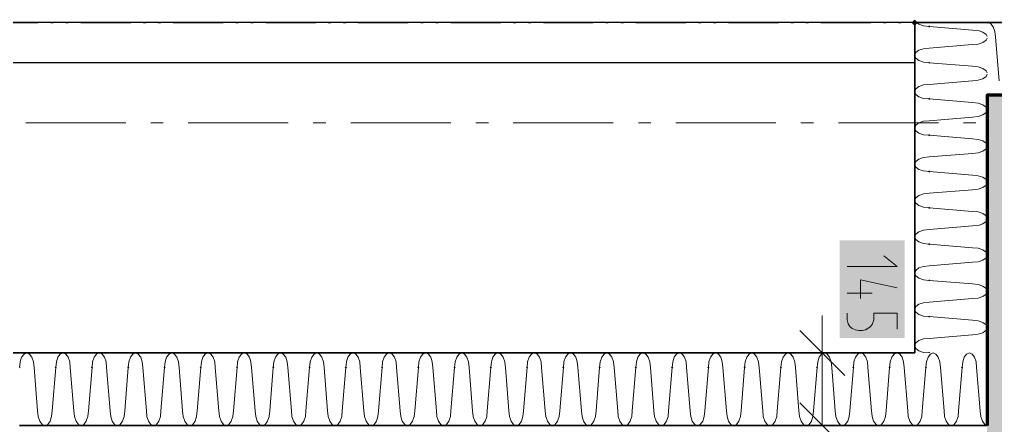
# Model space of a CAD drawing. Header units: millimetres. Extents: x 0 to 594, y 0 to 420.
# Drawn here: x 382.82 to 398.18, y 296.43 to 302.81 of the extents above; entities that cross this region are included whole.
import ezdxf

# ---------------------------------------------------------------- set-up
doc = ezdxf.new("R2010")
doc.units = ezdxf.units.MM
doc.header["$LTSCALE"] = 8
for name, color, linetype in [('PDF_CTU', 7, 'Continuous'), ('PDF_Dokresleni nad rovinou rezu', 7, 'Continuous'), ('PDF_Koty delkove', 7, 'Continuous'), ('PDF_Osy hlavni', 7, 'Continuous'), ('PDF_Steny obvodove nosne', 7, 'Continuous'), ('PDF_Steny sendvic', 7, 'Continuous'), ('PDF_Zatepleni', 7, 'Continuous')]:
    doc.layers.add(name, color=color, linetype=linetype)

msp = doc.modelspace()

# ---------------------------------------------------------------- linework, layer by layer
at = {"layer": 'PDF_CTU', "lineweight": 25}
for points in [[(396.91, 302.764), (99.429, 302.764)], [(396.91, 302.134), (99.429, 302.134)]]:
    msp.add_lwpolyline(points, dxfattribs=at)
at = {"layer": 'PDF_Dokresleni nad rovinou rezu', "lineweight": 25}
for points in [[(382.323, 302.764), (383.11, 302.764)], [(383.307, 302.764), (383.346, 302.764)], [(383.543, 302.764), (383.583, 302.764)], [(383.779, 302.764), (384.567, 302.764)], [(384.764, 302.764), (384.803, 302.764)], [(385, 302.764), (385.039, 302.764)], [(385.236, 302.764), (386.023, 302.764)], [(386.22, 302.764), (386.26, 302.764)], [(386.457, 302.764), (386.496, 302.764)], [(386.693, 302.764), (387.48, 302.764)], [(387.677, 302.764), (387.716, 302.764)], [(387.913, 302.764), (387.953, 302.764)], [(388.149, 302.764), (388.937, 302.764)], [(389.134, 302.764), (389.173, 302.764)], [(389.37, 302.764), (389.409, 302.764)], [(389.606, 302.764), (390.394, 302.764)], [(390.59, 302.764), (390.63, 302.764)], [(390.827, 302.764), (390.866, 302.764)], [(391.063, 302.764), (391.85, 302.764)], [(392.047, 302.764), (392.086, 302.764)], [(392.283, 302.764), (392.323, 302.764)], [(392.52, 302.764), (393.307, 302.764)], [(393.504, 302.764), (393.543, 302.764)], [(393.74, 302.764), (393.779, 302.764)], [(393.976, 302.764), (394.764, 302.764)], [(394.96, 302.764), (395, 302.764)], [(395.197, 302.764), (395.236, 302.764)], [(395.433, 302.764), (396.22, 302.764)], [(396.417, 302.764), (396.457, 302.764)], [(396.653, 302.764), (396.693, 302.764)], [(396.89, 302.764), (396.91, 302.764)]]:
    msp.add_lwpolyline(points, dxfattribs=at)
at = {"layer": 'PDF_Dokresleni nad rovinou rezu', "lineweight": 25, "transparency": 33554559}
msp.add_solid([(396.86, 302.764), (396.91, 302.813), (396.91, 302.714), (396.959, 302.764)], dxfattribs=at)
at = {"layer": 'PDF_Koty delkove', "lineweight": 18}
for points in [[(395.848, 298.929), (396.636, 298.929), (396.426, 299.096)], [(396.059, 298.425), (396.059, 298.719), (396.636, 298.592)], [(395.848, 298.509), (396.242, 298.509)], [(395.455, 297.567), (395.455, 298.157)], [(396.636, 297.942), (396.636, 298.194), (396.269, 298.194), (396.269, 298.089), (396.242, 298.015), (396.203, 297.973), (396.137, 297.932), (396.085, 297.921), (396.033, 297.921), (395.98, 297.932), (395.928, 297.952), (395.889, 297.984), (395.862, 298.026), (395.848, 298.089), (395.848, 298.194)], [(395.1, 297.921), (395.809, 297.213)], [(394.864, 297.567), (395.455, 297.567), (396.045, 297.567)], [(395.455, 297.567), (395.455, 296.425)], [(395.1, 296.779), (395.809, 296.071)]]:
    msp.add_lwpolyline(points, dxfattribs=at)
at = {"layer": 'PDF_Koty delkove', "color": 7, "lineweight": 18, "true_color": 0xffffff, "transparency": 33554559}
msp.add_solid([(395.73, 299.341), (395.73, 297.803), (396.754, 299.341), (396.754, 297.803)], dxfattribs=at)
at = {"layer": 'PDF_Osy hlavni', "lineweight": 18}
for points in [[(382.913, 301.189), (384.488, 301.189)], [(384.882, 301.189), (385.079, 301.189)], [(385.472, 301.189), (387.047, 301.189)], [(387.441, 301.189), (387.638, 301.189)], [(388.031, 301.189), (389.606, 301.189)], [(390, 301.189), (390.197, 301.189)], [(390.59, 301.189), (392.165, 301.189)], [(392.559, 301.189), (392.756, 301.189)], [(393.149, 301.189), (394.724, 301.189)], [(395.118, 301.189), (395.315, 301.189)], [(395.708, 301.189), (397.283, 301.189)], [(397.677, 301.189), (397.874, 301.189)]]:
    msp.add_lwpolyline(points, dxfattribs=at)
at = {"layer": 'PDF_Steny obvodove nosne', "lineweight": 70}
msp.add_lwpolyline([(400.059, 301.622), (400.02, 301.622), (398.051, 301.622), (398.051, 297.567), (398.051, 296.425)], dxfattribs=at)
at = {"layer": 'PDF_Steny obvodove nosne', "color": 9, "lineweight": 9, "true_color": 0xc0c0c0, "transparency": 33554559}
msp.add_solid([(400.02, 262.134), (400.02, 301.622), (398.051, 262.134), (398.051, 301.622)], dxfattribs=at)
at = {"layer": 'PDF_Steny sendvic', "lineweight": 35}
msp.add_lwpolyline([(382.815, 297.567), (382.303, 297.567), (382.303, 293.945), (382.815, 293.945), (393.091, 293.945), (393.091, 289.339)], dxfattribs=at)
at = {"layer": 'PDF_Zatepleni', "lineweight": 35}
for points in [[(396.91, 297.567), (396.91, 302.764), (398.051, 302.764), (400.059, 302.764), (400.059, 301.622), (400.02, 301.622), (398.051, 301.622), (398.051, 297.567)], [(382.815, 296.425), (398.051, 296.425), (398.051, 297.567)], [(396.91, 297.567), (382.815, 297.567)]]:
    msp.add_lwpolyline(points, dxfattribs=at)
at = {"layer": 'PDF_Zatepleni', "lineweight": 9}
for points in [[(396.942, 302.764), (396.976, 302.738), (397.051, 302.713)], [(398.067, 302.764), (398.051, 302.757)], [(398.181, 302.535), (398.173, 302.623), (398.148, 302.697), (398.111, 302.746), (398.067, 302.764)], [(397.051, 302.713), (397.138, 302.705)], [(397.823, 302.648), (397.138, 302.705)], [(397.823, 302.648), (397.823, 302.648)], [(398.051, 302.545), (398.035, 302.577), (397.985, 302.615), (397.911, 302.639), (397.823, 302.648)], [(397.138, 302.362), (397.823, 302.419), (397.911, 302.427), (397.985, 302.452), (398.035, 302.489), (398.051, 302.521)], [(398.181, 302.535), (398.238, 301.85)], [(397.138, 302.362), (397.051, 302.353), (396.976, 302.329), (396.927, 302.292), (396.91, 302.248)], [(396.91, 302.248), (396.927, 302.204), (396.976, 302.167), (397.051, 302.142), (397.138, 302.134)], [(397.823, 302.077), (397.138, 302.134)], [(397.823, 302.077), (397.823, 302.077)], [(398.051, 301.975), (398.035, 302.006), (397.985, 302.044), (397.911, 302.069), (397.823, 302.077)], [(397.138, 301.791), (397.823, 301.848), (397.911, 301.857), (397.985, 301.881), (398.035, 301.919), (398.051, 301.951)], [(397.138, 301.791), (397.051, 301.783), (396.976, 301.758), (396.927, 301.721), (396.91, 301.677)], [(396.91, 301.677), (396.927, 301.633), (396.976, 301.596), (397.051, 301.572), (397.138, 301.563)], [(397.823, 301.506), (397.138, 301.563)], [(397.823, 301.506), (397.823, 301.506)], [(398.051, 301.404), (398.035, 301.436), (397.985, 301.473), (397.911, 301.498), (397.823, 301.506)], [(397.138, 301.22), (397.823, 301.277), (397.911, 301.286), (397.985, 301.311), (398.035, 301.348), (398.051, 301.38)], [(397.138, 301.22), (397.051, 301.212), (396.976, 301.187), (396.927, 301.15), (396.91, 301.106)], [(396.91, 301.106), (396.927, 301.063), (396.976, 301.026), (397.051, 301.001), (397.138, 300.992)], [(397.823, 300.936), (397.138, 300.992)], [(397.823, 300.936), (397.823, 300.936)], [(398.051, 300.833), (398.035, 300.865), (397.985, 300.902), (397.911, 300.927), (397.823, 300.936)], [(397.138, 300.65), (397.823, 300.706), (397.911, 300.715), (397.985, 300.74), (398.035, 300.777), (398.051, 300.809)], [(397.138, 300.65), (397.051, 300.641), (396.976, 300.616), (396.927, 300.579), (396.91, 300.535)], [(396.91, 300.535), (396.927, 300.492), (396.976, 300.455), (397.051, 300.43), (397.138, 300.421)], [(397.823, 300.365), (397.138, 300.421)], [(397.823, 300.365), (397.823, 300.365)], [(398.051, 300.262), (398.035, 300.294), (397.985, 300.331), (397.911, 300.356), (397.823, 300.365)], [(397.138, 300.079), (397.823, 300.135), (397.911, 300.144), (397.985, 300.169), (398.035, 300.206), (398.051, 300.238)], [(397.138, 300.079), (397.051, 300.07), (396.976, 300.045), (396.927, 300.008), (396.91, 299.964)], [(396.91, 299.964), (396.927, 299.921), (396.976, 299.884), (397.051, 299.859), (397.138, 299.85)], [(397.823, 299.794), (397.138, 299.85)], [(397.138, 299.508), (397.823, 299.564), (397.911, 299.573), (397.985, 299.598), (398.035, 299.635), (398.051, 299.667)], [(397.823, 299.794), (397.823, 299.794)], [(397.823, 299.794), (397.823, 299.794)], [(398.051, 299.691), (398.035, 299.723), (397.985, 299.76), (397.911, 299.785), (397.823, 299.794)], [(397.138, 299.508), (397.051, 299.499), (396.976, 299.474), (396.927, 299.437), (396.91, 299.394)], [(396.91, 299.394), (396.927, 299.35), (396.976, 299.313), (397.051, 299.288), (397.138, 299.279)], [(397.823, 299.223), (397.138, 299.279)], [(397.823, 299.223), (397.823, 299.223)], [(398.051, 299.12), (398.035, 299.152), (397.985, 299.189), (397.911, 299.214), (397.823, 299.223)], [(397.138, 298.937), (397.823, 298.993), (397.911, 299.002), (397.985, 299.027), (398.035, 299.064), (398.051, 299.096)], [(397.138, 298.937), (397.051, 298.928), (396.976, 298.904), (396.927, 298.866), (396.91, 298.823)], [(396.91, 298.823), (396.927, 298.779), (396.976, 298.742), (397.051, 298.717), (397.138, 298.709)], [(397.823, 298.652), (397.138, 298.709)], [(397.823, 298.652), (397.823, 298.652)], [(398.051, 298.549), (398.035, 298.581), (397.985, 298.618), (397.911, 298.643), (397.823, 298.652)], [(397.823, 298.423), (397.911, 298.431), (397.985, 298.456), (398.035, 298.493), (398.051, 298.525)], [(397.138, 298.366), (397.051, 298.357), (396.976, 298.333), (396.927, 298.296), (396.91, 298.252)], [(397.138, 298.366), (397.823, 298.423)], [(396.91, 298.252), (396.927, 298.208), (396.976, 298.171), (397.051, 298.146), (397.138, 298.138)], [(397.823, 298.081), (397.138, 298.138)], [(397.823, 298.081), (397.823, 298.081)], [(398.051, 297.978), (398.035, 298.01), (397.985, 298.048), (397.911, 298.072), (397.823, 298.081)], [(397.138, 297.795), (397.823, 297.852)], [(397.823, 297.852), (397.911, 297.86), (397.985, 297.885), (398.035, 297.923), (398.051, 297.954)], [(397.138, 297.795), (397.051, 297.787), (396.976, 297.762), (396.927, 297.725), (396.91, 297.681)], [(396.91, 297.681), (396.927, 297.637), (396.976, 297.6), (397.051, 297.576), (397.138, 297.567)], [(382.929, 297.567), (382.886, 297.549), (382.849, 297.5), (382.824, 297.426), (382.815, 297.339)], [(383.044, 297.339), (383.035, 297.426), (383.01, 297.5), (382.973, 297.549), (382.929, 297.567)], [(383.5, 297.567), (383.457, 297.549), (383.42, 297.5), (383.395, 297.426), (383.386, 297.339)], [(383.614, 297.339), (383.606, 297.426), (383.581, 297.5), (383.544, 297.549), (383.5, 297.567)], [(384.071, 297.567), (384.027, 297.549), (383.99, 297.5), (383.966, 297.426), (383.957, 297.339)], [(384.185, 297.339), (384.177, 297.426), (384.152, 297.5), (384.115, 297.549), (384.071, 297.567)], [(384.642, 297.567), (384.598, 297.549), (384.561, 297.5), (384.537, 297.426), (384.528, 297.339)], [(384.756, 297.339), (384.747, 297.426), (384.723, 297.5), (384.686, 297.549), (384.642, 297.567)], [(385.213, 297.567), (385.169, 297.549), (385.132, 297.5), (385.107, 297.426), (385.099, 297.339)], [(385.327, 297.339), (385.318, 297.426), (385.294, 297.5), (385.257, 297.549), (385.213, 297.567)], [(385.784, 297.567), (385.74, 297.549), (385.703, 297.5), (385.678, 297.426), (385.67, 297.339)], [(385.898, 297.339), (385.889, 297.426), (385.864, 297.5), (385.827, 297.549), (385.784, 297.567)], [(386.355, 297.567), (386.311, 297.549), (386.274, 297.5), (386.249, 297.426), (386.24, 297.339)], [(386.469, 297.339), (386.46, 297.426), (386.435, 297.5), (386.398, 297.549), (386.355, 297.567)], [(386.925, 297.567), (386.882, 297.549), (386.845, 297.5), (386.82, 297.426), (386.811, 297.339)], [(387.04, 297.339), (387.031, 297.426), (387.006, 297.5), (386.969, 297.549), (386.925, 297.567)], [(387.496, 297.567), (387.453, 297.549), (387.416, 297.5), (387.391, 297.426), (387.382, 297.339)], [(387.611, 297.339), (387.602, 297.426), (387.577, 297.5), (387.54, 297.549), (387.496, 297.567)], [(388.067, 297.567), (388.024, 297.549), (387.986, 297.5)], [(388.181, 297.339), (388.173, 297.426), (388.148, 297.5), (388.111, 297.549), (388.067, 297.567)], [(388.638, 297.567), (388.594, 297.549), (388.557, 297.5), (388.533, 297.426), (388.524, 297.339)], [(388.752, 297.339), (388.744, 297.426), (388.719, 297.5), (388.682, 297.549), (388.638, 297.567)], [(389.209, 297.567), (389.165, 297.549), (389.128, 297.5), (389.103, 297.426), (389.095, 297.339)], [(389.323, 297.339), (389.314, 297.426), (389.29, 297.5), (389.253, 297.549), (389.209, 297.567)], [(389.78, 297.567), (389.736, 297.549), (389.699, 297.5), (389.674, 297.426), (389.666, 297.339)], [(389.861, 297.5), (389.823, 297.549), (389.78, 297.567)], [(390.351, 297.567), (390.307, 297.549), (390.27, 297.5), (390.245, 297.426), (390.236, 297.339)], [(390.465, 297.339), (390.456, 297.426), (390.431, 297.5), (390.394, 297.549), (390.351, 297.567)], [(390.922, 297.567), (390.878, 297.549), (390.841, 297.5), (390.816, 297.426), (390.807, 297.339)], [(391.036, 297.339), (391.027, 297.426), (391.002, 297.5), (390.965, 297.549), (390.922, 297.567)], [(391.492, 297.567), (391.449, 297.549), (391.412, 297.5), (391.387, 297.426), (391.378, 297.339)], [(391.607, 297.339), (391.598, 297.426), (391.573, 297.5), (391.536, 297.549), (391.492, 297.567)], [(392.177, 297.339), (392.169, 297.426), (392.144, 297.5), (392.107, 297.549), (392.063, 297.567), (392.02, 297.549), (391.983, 297.5), (391.958, 297.426), (391.949, 297.339)], [(392.634, 297.567), (392.59, 297.549), (392.553, 297.5), (392.529, 297.426), (392.52, 297.339)], [(392.748, 297.339), (392.74, 297.426), (392.715, 297.5), (392.678, 297.549), (392.634, 297.567)], [(393.205, 297.567), (393.161, 297.549), (393.124, 297.5), (393.1, 297.426), (393.091, 297.339)], [(393.319, 297.339), (393.31, 297.426), (393.286, 297.5), (393.249, 297.549), (393.205, 297.567)], [(393.776, 297.567), (393.732, 297.549), (393.695, 297.5), (393.67, 297.426), (393.662, 297.339)], [(393.89, 297.339), (393.881, 297.426), (393.857, 297.5), (393.82, 297.549), (393.776, 297.567)], [(394.347, 297.567), (394.303, 297.549), (394.266, 297.5), (394.241, 297.426), (394.233, 297.339)], [(394.461, 297.339), (394.452, 297.426), (394.427, 297.5), (394.39, 297.549), (394.347, 297.567)], [(394.918, 297.567), (394.874, 297.549), (394.837, 297.5), (394.812, 297.426), (394.803, 297.339)], [(395.032, 297.339), (395.023, 297.426), (394.998, 297.5), (394.961, 297.549), (394.918, 297.567), (394.918, 297.567)], [(395.488, 297.567), (395.445, 297.549), (395.408, 297.5), (395.383, 297.426), (395.374, 297.339)], [(395.569, 297.5), (395.532, 297.549), (395.488, 297.567)], [(396.059, 297.567), (396.016, 297.549), (395.979, 297.5), (395.954, 297.426), (395.945, 297.339)], [(396.174, 297.339), (396.165, 297.426), (396.14, 297.5), (396.103, 297.549), (396.059, 297.567)], [(396.63, 297.567), (396.587, 297.549), (396.549, 297.5), (396.525, 297.426), (396.516, 297.339)], [(396.744, 297.339), (396.736, 297.426), (396.711, 297.5), (396.674, 297.549), (396.63, 297.567)], [(397.201, 297.567), (397.157, 297.549), (397.12, 297.5), (397.096, 297.426), (397.087, 297.339)], [(397.315, 297.339), (397.307, 297.426), (397.282, 297.5), (397.245, 297.549), (397.201, 297.567)], [(397.772, 297.567), (397.728, 297.549), (397.691, 297.5), (397.666, 297.426), (397.658, 297.339)], [(397.886, 297.339), (397.877, 297.426), (397.853, 297.5), (397.816, 297.549), (397.772, 297.567)], [(387.986, 297.5), (387.962, 297.426), (387.953, 297.339)], [(389.894, 297.339), (389.885, 297.426), (389.861, 297.5)], [(395.603, 297.339), (395.594, 297.426), (395.569, 297.5)], [(383.044, 297.339), (383.1, 296.653)], [(383.33, 296.653), (383.386, 297.339)], [(383.614, 297.339), (383.671, 296.653)], [(383.9, 296.653), (383.957, 297.339)], [(384.185, 297.339), (384.242, 296.653)], [(384.471, 296.653), (384.528, 297.339)], [(384.756, 297.339), (384.813, 296.653)], [(385.042, 296.653), (385.099, 297.339)], [(385.327, 297.339), (385.384, 296.653)], [(385.613, 296.653), (385.67, 297.339)], [(385.898, 297.339), (385.954, 296.653)], [(386.184, 296.653), (386.24, 297.339)], [(386.469, 297.339), (386.525, 296.653)], [(386.755, 296.653), (386.811, 297.339)], [(387.04, 297.339), (387.096, 296.653)], [(387.326, 296.653), (387.382, 297.339)], [(387.611, 297.339), (387.667, 296.653)], [(387.897, 296.653), (387.953, 297.339)], [(388.181, 297.339), (388.238, 296.653)], [(388.467, 296.653), (388.524, 297.339)], [(388.752, 297.339), (388.809, 296.653)], [(389.038, 296.653), (389.095, 297.339)], [(389.323, 297.339), (389.38, 296.653)], [(389.609, 296.653), (389.666, 297.339)], [(389.894, 297.339), (389.95, 296.653)], [(390.18, 296.653), (390.236, 297.339)], [(390.465, 297.339), (390.521, 296.653)], [(390.751, 296.653), (390.807, 297.339)], [(391.036, 297.339), (391.092, 296.653)], [(391.322, 296.653), (391.378, 297.339)], [(391.607, 297.339), (391.663, 296.653)], [(391.893, 296.653), (391.949, 297.339)], [(392.177, 297.339), (392.234, 296.653)], [(392.463, 296.653), (392.52, 297.339)], [(392.748, 297.339), (392.805, 296.653)], [(393.034, 296.653), (393.091, 297.339)], [(393.319, 297.339), (393.376, 296.653)], [(393.605, 296.653), (393.662, 297.339)], [(393.89, 297.339), (393.947, 296.653)], [(394.176, 296.653), (394.233, 297.339)], [(394.461, 297.339), (394.517, 296.653)], [(394.747, 296.653), (394.803, 297.339)], [(395.032, 297.339), (395.088, 296.653)], [(395.318, 296.653), (395.374, 297.339)], [(395.603, 297.339), (395.659, 296.653)], [(395.889, 296.653), (395.945, 297.339)], [(396.174, 297.339), (396.23, 296.653)], [(396.459, 296.653), (396.516, 297.339)], [(396.744, 297.339), (396.801, 296.653)], [(397.03, 296.653), (397.087, 297.339)], [(397.315, 297.339), (397.372, 296.653)], [(397.601, 296.653), (397.658, 297.339)], [(397.886, 297.339), (397.943, 296.653)], [(383.1, 296.653), (383.109, 296.566), (383.134, 296.491), (383.171, 296.441), (383.203, 296.425)], [(383.227, 296.425), (383.259, 296.441), (383.296, 296.491), (383.321, 296.566), (383.33, 296.653)], [(383.33, 296.653), (383.33, 296.653)], [(383.671, 296.653), (383.68, 296.566), (383.705, 296.491), (383.742, 296.441), (383.774, 296.425)], [(383.798, 296.425), (383.83, 296.441), (383.867, 296.491), (383.892, 296.566), (383.9, 296.653)], [(383.9, 296.653), (383.9, 296.653)], [(384.242, 296.653), (384.251, 296.566), (384.275, 296.491), (384.313, 296.441), (384.345, 296.425)], [(384.369, 296.425), (384.4, 296.441), (384.438, 296.491), (384.463, 296.566), (384.471, 296.653)], [(384.471, 296.653), (384.471, 296.653)], [(384.813, 296.653), (384.821, 296.566), (384.846, 296.491), (384.884, 296.441), (384.915, 296.425)], [(385.033, 296.566), (385.042, 296.653)], [(385.042, 296.653), (385.042, 296.653)], [(385.384, 296.653), (385.392, 296.566), (385.417, 296.491), (385.454, 296.441), (385.486, 296.425)], [(385.51, 296.425), (385.542, 296.441), (385.579, 296.491), (385.604, 296.566), (385.613, 296.653)], [(385.613, 296.653), (385.613, 296.653)], [(385.954, 296.653), (385.963, 296.566), (385.988, 296.491), (386.025, 296.441), (386.057, 296.425)], [(386.081, 296.425), (386.113, 296.441), (386.15, 296.491), (386.175, 296.566), (386.184, 296.653)], [(386.184, 296.653), (386.184, 296.653)], [(386.525, 296.653), (386.534, 296.566), (386.559, 296.491), (386.596, 296.441)], [(386.652, 296.425), (386.684, 296.441), (386.721, 296.491), (386.746, 296.566), (386.755, 296.653)], [(386.755, 296.653), (386.755, 296.653)], [(387.096, 296.653), (387.105, 296.566), (387.13, 296.491), (387.167, 296.441), (387.199, 296.425)], [(387.223, 296.425), (387.255, 296.441), (387.292, 296.491), (387.317, 296.566), (387.326, 296.653)], [(387.326, 296.653), (387.326, 296.653)], [(387.667, 296.653), (387.676, 296.566), (387.701, 296.491), (387.738, 296.441), (387.77, 296.425)], [(387.794, 296.425), (387.826, 296.441), (387.863, 296.491), (387.888, 296.566), (387.897, 296.653)], [(387.897, 296.653), (387.897, 296.653)], [(388.238, 296.653), (388.247, 296.566), (388.271, 296.491), (388.309, 296.441), (388.341, 296.425)], [(388.365, 296.425), (388.397, 296.441), (388.434, 296.491), (388.459, 296.566), (388.467, 296.653)], [(388.467, 296.653), (388.467, 296.653)], [(388.809, 296.653), (388.817, 296.566), (388.842, 296.491), (388.88, 296.441), (388.912, 296.425)], [(388.935, 296.425), (388.967, 296.441), (389.005, 296.491), (389.03, 296.566), (389.038, 296.653)], [(389.038, 296.653), (389.038, 296.653)], [(389.38, 296.653), (389.388, 296.566), (389.413, 296.491), (389.45, 296.441), (389.482, 296.425)], [(389.506, 296.425), (389.538, 296.441), (389.576, 296.491), (389.6, 296.566), (389.609, 296.653)], [(389.609, 296.653), (389.609, 296.653)], [(389.95, 296.653), (389.959, 296.566), (389.984, 296.491), (390.021, 296.441), (390.053, 296.425)], [(390.077, 296.425), (390.109, 296.441), (390.146, 296.491), (390.171, 296.566), (390.18, 296.653)], [(390.18, 296.653), (390.18, 296.653)], [(390.521, 296.653), (390.53, 296.566), (390.555, 296.491), (390.592, 296.441), (390.624, 296.425)], [(390.648, 296.425), (390.68, 296.441), (390.717, 296.491), (390.742, 296.566), (390.751, 296.653)], [(390.751, 296.653), (390.751, 296.653)], [(391.092, 296.653), (391.101, 296.566), (391.126, 296.491), (391.163, 296.441), (391.195, 296.425)], [(391.219, 296.425), (391.251, 296.441), (391.288, 296.491), (391.313, 296.566), (391.322, 296.653)], [(391.322, 296.653), (391.322, 296.653)], [(391.663, 296.653), (391.672, 296.566), (391.697, 296.491), (391.734, 296.441), (391.766, 296.425)], [(391.79, 296.425), (391.822, 296.441), (391.859, 296.491), (391.884, 296.566), (391.893, 296.653)], [(391.893, 296.653), (391.893, 296.653)], [(391.893, 296.653), (391.893, 296.653)], [(392.234, 296.653), (392.243, 296.566), (392.268, 296.491), (392.305, 296.441), (392.337, 296.425)], [(392.393, 296.441), (392.43, 296.491), (392.455, 296.566), (392.463, 296.653)], [(392.463, 296.653), (392.463, 296.653)], [(392.805, 296.653), (392.814, 296.566), (392.838, 296.491), (392.876, 296.441), (392.908, 296.425)], [(392.932, 296.425), (392.963, 296.441), (393.001, 296.491), (393.026, 296.566), (393.034, 296.653)], [(393.034, 296.653), (393.034, 296.653)], [(393.376, 296.653), (393.384, 296.566), (393.409, 296.491), (393.447, 296.441), (393.478, 296.425)], [(393.502, 296.425), (393.534, 296.441), (393.572, 296.491), (393.596, 296.566), (393.605, 296.653)], [(393.605, 296.653), (393.605, 296.653)], [(393.947, 296.653), (393.955, 296.566)], [(394.073, 296.425), (394.105, 296.441), (394.142, 296.491), (394.167, 296.566), (394.176, 296.653)], [(394.176, 296.653), (394.176, 296.653)], [(394.517, 296.653), (394.526, 296.566), (394.551, 296.491), (394.588, 296.441), (394.62, 296.425)], [(394.644, 296.425), (394.676, 296.441), (394.713, 296.491), (394.738, 296.566), (394.747, 296.653)], [(394.747, 296.653), (394.747, 296.653)], [(395.088, 296.653), (395.097, 296.566), (395.122, 296.491), (395.159, 296.441), (395.191, 296.425)], [(395.215, 296.425), (395.247, 296.441), (395.284, 296.491), (395.309, 296.566), (395.318, 296.653)], [(395.318, 296.653), (395.318, 296.653)], [(395.659, 296.653), (395.668, 296.566), (395.693, 296.491), (395.73, 296.441), (395.762, 296.425)], [(395.786, 296.425), (395.818, 296.441), (395.855, 296.491), (395.88, 296.566), (395.889, 296.653)], [(395.889, 296.653), (395.889, 296.653)], [(396.23, 296.653), (396.239, 296.566), (396.264, 296.491), (396.301, 296.441), (396.333, 296.425)], [(396.357, 296.425), (396.389, 296.441), (396.426, 296.491), (396.451, 296.566), (396.459, 296.653)], [(396.459, 296.653), (396.459, 296.653)], [(396.801, 296.653), (396.81, 296.566), (396.834, 296.491), (396.872, 296.441), (396.904, 296.425)], [(396.928, 296.425), (396.96, 296.441), (396.997, 296.491), (397.022, 296.566), (397.03, 296.653)], [(397.03, 296.653), (397.03, 296.653)], [(397.372, 296.653), (397.38, 296.566), (397.405, 296.491), (397.443, 296.441), (397.475, 296.425)], [(397.498, 296.425), (397.53, 296.441), (397.568, 296.491), (397.593, 296.566), (397.601, 296.653)], [(397.601, 296.653), (397.601, 296.653)], [(397.943, 296.653), (397.951, 296.566), (397.976, 296.491), (398.013, 296.441), (398.045, 296.425)], [(384.939, 296.425), (384.971, 296.441), (385.009, 296.491), (385.033, 296.566)], [(386.596, 296.441), (386.628, 296.425)], [(392.361, 296.425), (392.393, 296.441)], [(393.955, 296.566), (393.98, 296.491), (394.017, 296.441), (394.049, 296.425)]]:
    msp.add_lwpolyline(points, dxfattribs=at)
at = {"layer": 'PDF_Zatepleni', "lineweight": 9, "transparency": 33554559}
for points in [[(397.138, 302.722), (397.156, 302.705), (397.12, 302.705), (397.138, 302.687)], [(397.138, 302.152), (397.156, 302.134), (397.12, 302.134), (397.138, 302.116)], [(397.138, 301.581), (397.156, 301.563), (397.12, 301.563), (397.138, 301.545)], [(397.138, 301.01), (397.156, 300.992), (397.12, 300.992), (397.138, 300.974)], [(397.138, 300.439), (397.156, 300.421), (397.12, 300.421), (397.138, 300.403)], [(397.138, 299.868), (397.156, 299.85), (397.12, 299.85), (397.138, 299.833)], [(397.138, 299.297), (397.156, 299.279), (397.12, 299.279), (397.138, 299.262)], [(397.138, 298.726), (397.156, 298.709), (397.12, 298.709), (397.138, 298.691)], [(397.138, 298.155), (397.156, 298.138), (397.12, 298.138), (397.138, 298.12)], [(397.138, 297.585), (397.156, 297.567), (397.12, 297.567)], [(382.815, 297.356), (382.833, 297.339), (382.815, 297.321)], [(383.386, 297.356), (383.404, 297.339), (383.368, 297.339), (383.386, 297.321)], [(383.957, 297.356), (383.975, 297.339), (383.939, 297.339), (383.957, 297.321)], [(384.528, 297.356), (384.546, 297.339), (384.51, 297.339), (384.528, 297.321)], [(385.099, 297.356), (385.116, 297.339), (385.081, 297.339), (385.099, 297.321)], [(385.67, 297.356), (385.687, 297.339), (385.652, 297.339), (385.67, 297.321)], [(386.24, 297.356), (386.258, 297.339), (386.223, 297.339), (386.24, 297.321)], [(386.811, 297.356), (386.829, 297.339), (386.794, 297.339), (386.811, 297.321)], [(387.382, 297.356), (387.4, 297.339), (387.364, 297.339), (387.382, 297.321)], [(387.953, 297.356), (387.971, 297.339), (387.935, 297.339), (387.953, 297.321)], [(388.524, 297.356), (388.542, 297.339), (388.506, 297.339), (388.524, 297.321)], [(389.095, 297.356), (389.112, 297.339), (389.077, 297.339), (389.095, 297.321)], [(389.666, 297.356), (389.683, 297.339), (389.648, 297.339), (389.666, 297.321)], [(390.236, 297.356), (390.254, 297.339), (390.219, 297.339), (390.236, 297.321)], [(390.807, 297.356), (390.825, 297.339), (390.79, 297.339), (390.807, 297.321)], [(391.378, 297.356), (391.396, 297.339), (391.361, 297.339), (391.378, 297.321)], [(391.949, 297.356), (391.967, 297.339), (391.931, 297.339), (391.949, 297.321)], [(392.52, 297.356), (392.538, 297.339), (392.502, 297.339), (392.52, 297.321)], [(393.091, 297.356), (393.109, 297.339), (393.073, 297.339), (393.091, 297.321)], [(393.662, 297.356), (393.679, 297.339), (393.644, 297.339), (393.662, 297.321)], [(394.233, 297.356), (394.25, 297.339), (394.215, 297.339), (394.233, 297.321)], [(394.803, 297.356), (394.821, 297.339), (394.786, 297.339), (394.803, 297.321)], [(395.374, 297.356), (395.392, 297.339), (395.357, 297.339), (395.374, 297.321)], [(395.945, 297.356), (395.963, 297.339), (395.927, 297.339), (395.945, 297.321)], [(396.516, 297.356), (396.534, 297.339), (396.498, 297.339), (396.516, 297.321)], [(397.087, 297.356), (397.105, 297.339), (397.069, 297.339), (397.087, 297.321)], [(397.658, 297.356), (397.675, 297.339), (397.64, 297.339), (397.658, 297.321)]]:
    msp.add_solid(points, dxfattribs=at)

doc.saveas('drawing.dxf')
